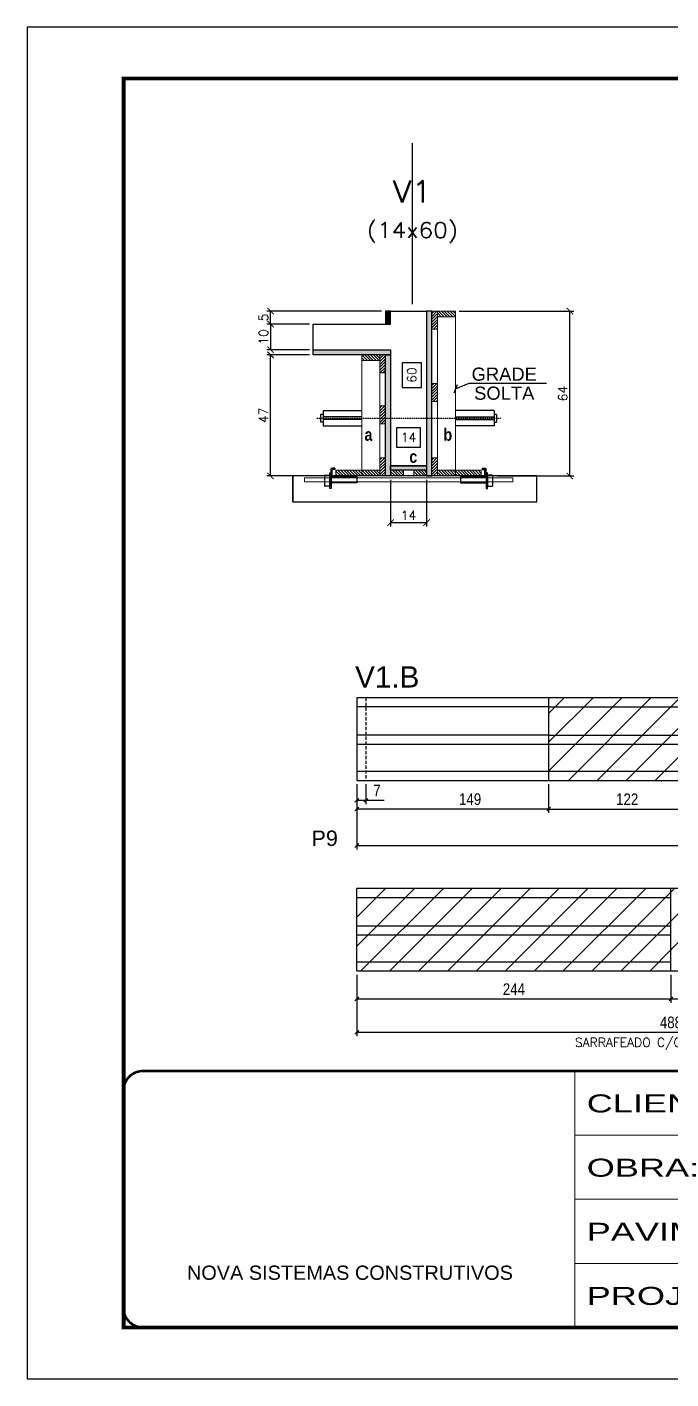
# Model space of a CAD drawing. Extents: x -10448 to -1189, y -11772 to 17235.
# Drawn here: x -10448 to -9948, y 863 to 1913 of the extents above; entities that cross this region are included whole.
import ezdxf
from ezdxf.enums import TextEntityAlignment as Align

# ---------------------------------------------------------------- set-up
doc = ezdxf.new("R2010")
doc.units = 0
for name, pattern in [('CONTINUO', [0]), ('DASHED', [0.75, 0.5, -0.25]), ('HIDDEN', [0.375, 0.25, -0.125])]:
    doc.linetypes.add(name, pattern=pattern)
for name, color, linetype in [('5', 5, 'Continuous'), ('barrote', 251, 'Continuous'), ('COTA', 241, 'Continuous'), ('Cota Seção (2x)', 4, 'Continuous'), ('detalhes', 4, 'Continuous'), ('NOMENCLATURA', 7, 'Continuous'), ('Painéis', 200, 'Continuous'), ('presilha', 1, 'Continuous'), ('Reaproveitamento', 251, 'Continuous'), ('SARR_2.2x7', 40, 'Continuous'), ('TENSOR', 3, 'Continuous'), ('Texto de Titulo', 7, 'Continuous'), ('Texto Qtd Sarr', 242, 'Continuous')]:
    doc.layers.add(name, color=color, linetype=linetype)
for name, color, linetype, lineweight in [('CONCRETO', 251, 'Continuous', 25), ('Folhas', 255, 'Continuous', 9), ('Hachura', 251, 'Continuous', 9), ('Madeira', 126, 'Continuous', 18), ('SARRAFO DE PRESSAO', 251, 'DASHED', 9), ('SCO-___-LAJ', 2, 'Continuous', 0), ('Texto Seção', 7, 'Continuous', 15)]:
    doc.layers.add(name, color=color, linetype=linetype, lineweight=lineweight)
doc.layers.add('Laje_Perimetro', color=7, linetype='Continuous', plot=False)
doc.styles.add('ARIAL', font='arial.ttf')
doc.styles.add('COTA TECNICA-50', font='techl___.ttf', dxfattribs={"height": 9})
doc.styles.add('Romans', font='romans.shx')
doc.styles.get("Standard").update_dxf_attribs({"font": 'arial.ttf'})
doc.styles.add('TECNICA', font='techb___.ttf', dxfattribs={"height": 10})
doc.styles.add('Tecnologia', font='')
doc.styles.get('Tecnologia').set_extended_font_data('Forgotten Futurist')
doc.dimstyles.new('COTA PAINEL-50', dxfattribs={"dimtxt": 9, "dimasz": 3, "dimexe": 3, "dimexo": 3, "dimgap": 3, "dimtad": 1, "dimdec": 1, "dimzin": 12, "dimdsep": 46, "dimtxsty": 'COTA TECNICA-50', "dimblk1": 'OBLIQUE', "dimblk2": 'OBLIQUE', "dimsah": 1, "dimcen": 0.9, "dimclrd": 4, "dimclre": 4, "dimclrt": 240, "dimadec": 1, "dimazin": 3, "dimtfac": 1, "dimtdec": 1, "dimtmove": 0, "dimatfit": 3, "dimfxl": 1, "dimtolj": 1, "dimtzin": 12, "dimarcsym": 0})
doc.dimstyles.new('Cota Paínel', dxfattribs={"dimtxt": 7, "dimasz": 5, "dimexe": 3, "dimexo": 3, "dimgap": 3, "dimtad": 1, "dimdec": 1, "dimzin": 12, "dimdsep": 46, "dimtxsty": 'Romans', "dimblk": 'ARCHTICK', "dimcen": 0, "dimclrd": 4, "dimclre": 4, "dimclrt": 1, "dimadec": 1, "dimazin": 3, "dimtfac": 1, "dimtdec": 1, "dimtmove": 0, "dimatfit": 3, "dimldrblk": 'OBLIQUE', "dimfxl": 1, "dimtolj": 1, "dimtzin": 12, "dimarcsym": 0})
doc.dimstyles.new('Cota Seção (2x)', dxfattribs={"dimtxt": 7, "dimasz": 5, "dimexe": 3, "dimexo": 3, "dimgap": 2, "dimtad": 3, "dimdec": 1, "dimlfac": 0.5, "dimzin": 12, "dimdsep": 46, "dimtxsty": 'Romans', "dimblk": 'ARCHTICK', "dimcen": 0, "dimclrd": 4, "dimclre": 4, "dimclrt": 1, "dimadec": 1, "dimazin": 3, "dimtfac": 1, "dimtdec": 1, "dimtmove": 0, "dimatfit": 3, "dimldrblk": 'OBLIQUE', "dimfxl": 1, "dimtolj": 1, "dimtzin": 12, "dimarcsym": 0})
doc.dimstyles.new('Cota Seção interna', dxfattribs={"dimtxt": 7, "dimasz": 6, "dimexe": 0.18, "dimexo": 2, "dimgap": -4, "dimtad": 3, "dimdec": 1, "dimlfac": 0.5, "dimzin": 12, "dimdsep": 46, "dimtxsty": 'Romans', "dimblk": 'ARCHTICK', "dimcen": 0.09, "dimse1": 1, "dimse2": 1, "dimsd1": 1, "dimsd2": 1, "dimclrd": 180, "dimclre": 5, "dimclrt": 1, "dimadec": 0, "dimazin": 3, "dimtfac": 1, "dimtdec": 1, "dimtofl": 0, "dimtmove": 0, "dimatfit": 3, "dimldrblk": 'ARCHTICK', "dimfxl": 1, "dimtolj": 1, "dimtzin": 0, "dimarcsym": 0})
pattern_1 = [(315, (12756.7247, -6665.5695), (1.12253202, 1.12253202), [])]
pattern_2 = [(45, (-141054.283, -23022.778), (-11.2253202, 11.2253202), [])]

# ---------------------------------------------------------------- blocks, each defined once
blk = doc.blocks.new('9999999999')
at = {"color": 30, "linetype": 'CONTINUO'}
for p, q in [((98564.6, 34230.2), (98564.6, 34429.4)), ((98564.6, 34379.6), (99584, 34379.6)), ((98564.6, 34329.8), (99488, 34329.8)), ((99584, 34329.8), (99488, 34329.8)), ((99488, 34329.8), (99488, 34230.2)), ((98564.6, 34280), (99488, 34280))]:
    blk.add_line(p, q, dxfattribs=at)
at = {"color": 30, "linetype": 'CONTINUO', "const_width": 2}
blk.add_lwpolyline([(99584, 34230.2), (99584, 34414.4, 0.414214), (99569, 34429.4), (98229, 34429.4, 0.414214), (98214, 34414.4), (98214, 34245.2, 0.414214), (98229, 34230.2), (99584, 34230.2)], format="xyb", dxfattribs=at)
at = {"layer": 'Folhas'}
blk.add_lwpolyline([(98139, 34190.2), (99624, 34190.2), (99624, 35240.2), (98139, 35240.2)], close=True, dxfattribs=at)
at = {"layer": 'Folhas', "color": 30, "const_width": 3}
blk.add_lwpolyline([(98214, 34230.2), (99584, 34230.2), (99584, 35200.2), (98214, 35200.2)], close=True, dxfattribs=at)
at = {"color": 7, "linetype": 'Continuous', "ltscale": 5, "style": 'ARIAL'}
for s, height, p in [('STOG', 15.48, (98837.7, 34393.1)), ('NIK SUNSET', 15.48, (98837.7, 34343.3)), ('2°, 3° E PAVIMENTO TIPO', 15.483, (98837.7, 34293.5)), ('NOVA SISTEMAS CONSTRUTIVOS', 11.059, (98263.2, 34267.2)), ('LATERAL DE VIGA', 15.483, (98837.7, 34243.7))]:
    blk.add_text(s, height=height, dxfattribs=at).set_placement(p)
at = {"layer": 'Folhas', "color": 7, "style": 'Tecnologia', "width": 1.5}
for s, p in [('CLIENTE:', (98573.7, 34397.2)), ('OBRA:', (98573.7, 34347.3)), ('PAVIMENTO:', (98573.7, 34297.5)), ('PROJETO:', (98573.7, 34247.7))]:
    blk.add_text(s, height=14, dxfattribs=at).set_placement(p)
blk = doc.blocks.new('_ArchTick')
at = {"color": 0, "linetype": 'ByBlock', "const_width": 0.15}
blk.add_lwpolyline([(-0.5, -0.5), (0.5, 0.5)], dxfattribs=at)
blk = doc.blocks.new('*D874')
at = {"layer": 'COTA', "color": 4, "lineweight": -2, "transparency": 16777216}
for p, q in [((-10228.9, 1658.1), (-10262.1, 1658.1)), ((-10259.1, 1564.1), (-10259.1, 1658.1)), ((-10211.3, 1564.1), (-10262.1, 1564.1))]:
    blk.add_line(p, q, dxfattribs=at)
at = {"layer": 'Defpoints', "color": 0, "transparency": 16777216}
for p in [(-10259.1, 1658.1), (-10225.9, 1658.1), (-10208.3, 1564.1)]:
    blk.add_point(p, dxfattribs=at)
at = {"layer": 'COTA', "color": 4, "lineweight": -2, "transparency": 16777216, "xscale": 5, "yscale": 5, "zscale": 5}
for p, rotation in [((-10259.1, 1658.1), 90), ((-10259.1, 1564.1), 270)]:
    blk.add_blockref('_ArchTick', p, dxfattribs=dict(at, rotation=rotation))
at = {"layer": 'COTA', "color": 1, "transparency": 16777216, "insert": (-10264.6, 1611.1), "char_height": 7, "attachment_point": 5, "rotation": 90, "style": 'Romans'}
blk.add_mtext('\\A1;47', dxfattribs=at)
blk = doc.blocks.new('_Oblique')
at = {"color": 0, "linetype": 'ByBlock', "lineweight": -2}
blk.add_line((-0.5, -0.5), (0.5, 0.5), dxfattribs=at)
blk = doc.blocks.new('*D875')
at = {"layer": 'COTA', "color": 4, "lineweight": -2, "transparency": 16777216}
for p, q in [((-10228.9, 1682.1), (-10262.1, 1682.1)), ((-10259.1, 1682.1), (-10259.1, 1662.1)), ((-10228.9, 1662.1), (-10262.1, 1662.1))]:
    blk.add_line(p, q, dxfattribs=at)
at = {"layer": 'Defpoints', "color": 0, "transparency": 16777216}
for p in [(-10225.9, 1682.1), (-10259.1, 1662.1), (-10225.9, 1662.1)]:
    blk.add_point(p, dxfattribs=at)
at = {"layer": 'COTA', "color": 4, "lineweight": -2, "transparency": 16777216, "xscale": 5, "yscale": 5, "zscale": 5}
for p, rotation in [((-10259.1, 1682.1), 90), ((-10259.1, 1662.1), 270)]:
    blk.add_blockref('_ArchTick', p, dxfattribs=dict(at, rotation=rotation))
at = {"layer": 'COTA', "color": 1, "transparency": 16777216, "insert": (-10264.6, 1672.1), "char_height": 7, "attachment_point": 5, "rotation": 90, "style": 'Romans'}
blk.add_mtext('\\A1;10', dxfattribs=at)
blk = doc.blocks.new('*D876')
at = {"layer": 'COTA', "color": 4, "lineweight": -2, "transparency": 16777216}
for p, q in [((-10112.5, 1692.1), (-10023.6, 1692.1)), ((-10026.6, 1564.1), (-10026.6, 1692.1)), ((-10082.9, 1564.1), (-10023.6, 1564.1))]:
    blk.add_line(p, q, dxfattribs=at)
at = {"layer": 'Defpoints', "color": 0, "transparency": 16777216}
for p in [(-10115.5, 1692.1), (-10026.6, 1692.1), (-10085.9, 1564.1)]:
    blk.add_point(p, dxfattribs=at)
at = {"layer": 'COTA', "color": 4, "lineweight": -2, "transparency": 16777216, "xscale": 5, "yscale": 5, "zscale": 5}
for p, rotation in [((-10026.6, 1692.1), 90), ((-10026.6, 1564.1), 270)]:
    blk.add_blockref('_ArchTick', p, dxfattribs=dict(at, rotation=rotation))
at = {"layer": 'COTA', "color": 1, "transparency": 16777216, "insert": (-10032.1, 1628.1), "char_height": 7, "attachment_point": 5, "rotation": 90, "style": 'Romans'}
blk.add_mtext('\\A1;64', dxfattribs=at)
blk = doc.blocks.new('*D877')
at = {"layer": 'Cota Seção (2x)', "color": 180, "lineweight": -2, "transparency": 16777216}
for p, q in [((-10141.9, 1651.9), (-10156.9, 1651.9)), ((-10156.9, 1651.9), (-10156.9, 1632.9)), ((-10141.9, 1632.9), (-10141.9, 1651.9)), ((-10156.9, 1632.9), (-10141.9, 1632.9))]:
    blk.add_line(p, q, dxfattribs=at)
at = {"layer": 'Defpoints', "color": 0, "transparency": 16777216}
for p in [(-10137.9, 1692.1), (-10137.9, 1692.1), (-10137.9, 1572.1)]:
    blk.add_point(p, dxfattribs=at)
at = {"layer": 'Cota Seção (2x)', "color": 1, "transparency": 16777216, "insert": (-10149.4, 1642.4), "char_height": 7, "attachment_point": 5, "rotation": 90, "style": 'Romans'}
blk.add_mtext('\\A1;60', dxfattribs=at)
blk = doc.blocks.new('PRESILHA METÁLICA 1')
at = {"layer": 'presilha'}
for p, q in [((7.5, 10.6), (7.5, 19.9)), ((12, 21), (8.6, 21)), ((9, 11.6), (9, 18.9)), ((12, 19.5), (9.6, 19.5)), ((12, 21), (12, 19.5)), ((0, 13), (6, 13)), ((0, 13), (0, 0)), ((6, 0), (0, 0)), ((6, 15.5), (7.5, 15.5)), ((6, -2.5), (6, 15.5)), ((6, 13), (6, 0)), ((7.5, 15.5), (7.5, -2.5)), ((37.5, 4.1), (7.5, 4.1)), ((37.5, 11), (9.6, 11)), ((37.5, 11), (37.5, 4.1)), ((7.5, -2.5), (6, -2.5))]:
    blk.add_line(p, q, dxfattribs=at)
for centre, radius, start, end in [((8.6, 19.9), 1.14, 90, 180), ((9.6, 18.9), 0.57, 90, 180), ((9.6, 11.6), 0.57, 180, 270)]:
    blk.add_arc(centre, radius, start, end, dxfattribs=at)
blk = doc.blocks.new('*D878')
at = {"layer": 'COTA', "color": 4, "lineweight": -2, "transparency": 16777216}
for p, q in [((-10165.9, 1561.1), (-10165.9, 1524.9)), ((-10137.9, 1561.1), (-10137.9, 1524.9)), ((-10165.9, 1527.9), (-10137.9, 1527.9))]:
    blk.add_line(p, q, dxfattribs=at)
at = {"layer": 'Defpoints', "color": 0, "transparency": 16777216}
for p in [(-10165.9, 1564.1), (-10137.9, 1564.1), (-10137.9, 1527.9)]:
    blk.add_point(p, dxfattribs=at)
at = {"layer": 'COTA', "color": 4, "lineweight": -2, "transparency": 16777216, "xscale": 5, "yscale": 5, "zscale": 5, "rotation": 180}
blk.add_blockref('_ArchTick', (-10165.9, 1527.9), dxfattribs=at)
at = {"layer": 'COTA', "color": 4, "lineweight": -2, "transparency": 16777216, "xscale": 5, "yscale": 5, "zscale": 5}
blk.add_blockref('_ArchTick', (-10137.9, 1527.9), dxfattribs=at)
at = {"layer": 'COTA', "color": 1, "transparency": 16777216, "insert": (-10151.9, 1533.4), "char_height": 7, "attachment_point": 5, "style": 'Romans'}
blk.add_mtext('\\A1;14', dxfattribs=at)
blk = doc.blocks.new('*D1947')
at = {"layer": 'COTA', "color": 4, "lineweight": -2, "transparency": 16777216}
for p, q in [((-10172.9, 1692.1), (-10262.1, 1692.1)), ((-10259.1, 1682.1), (-10259.1, 1692.1)), ((-10228.9, 1682.1), (-10262.1, 1682.1))]:
    blk.add_line(p, q, dxfattribs=at)
at = {"layer": 'Defpoints', "color": 0, "transparency": 16777216}
for p in [(-10259.1, 1692.1), (-10169.9, 1692.1), (-10225.9, 1682.1)]:
    blk.add_point(p, dxfattribs=at)
at = {"layer": 'COTA', "color": 4, "lineweight": -2, "transparency": 16777216, "xscale": 5, "yscale": 5, "zscale": 5}
for p, rotation in [((-10259.1, 1692.1), 90), ((-10259.1, 1682.1), 270)]:
    blk.add_blockref('_ArchTick', p, dxfattribs=dict(at, rotation=rotation))
at = {"layer": 'COTA', "color": 1, "transparency": 16777216, "insert": (-10264.6, 1687.1), "char_height": 7, "attachment_point": 5, "rotation": 90, "style": 'Romans'}
blk.add_mtext('\\A1;5', dxfattribs=at)
blk = doc.blocks.new('titulo1')
at = {"layer": 'Defpoints', "color": 252, "linetype": 'HIDDEN', "ltscale": 2}
blk.add_line((0, 0), (0, 125), dxfattribs=at)
at = {"layer": 'Defpoints', "style": 'Romans', "oblique": 15}
blk.add_attdef('FOLHA', text='', height=10, dxfattribs=at).set_placement((0, 15.6), align=Align.MIDDLE_CENTER)
at = {"layer": 'Texto Qtd Sarr', "color": 3, "style": 'Romans', "oblique": 15}
for tag, height, p in [('TITULO', 17, (0, 71.4)), ('SEÇÃO', 12, (0, 41.5))]:
    blk.add_attdef(tag, text='', height=height, dxfattribs=at).set_placement(p, align=Align.MIDDLE_CENTER)
blk = doc.blocks.new('*D1948')
at = {"layer": 'Cota Seção (2x)', "color": 180, "lineweight": -2, "transparency": 16777216}
for p, q in [((-10142.6, 1601.5), (-10161.2, 1601.5)), ((-10161.2, 1601.5), (-10161.2, 1586.5)), ((-10142.6, 1586.5), (-10142.6, 1601.5)), ((-10161.2, 1586.5), (-10142.6, 1586.5))]:
    blk.add_line(p, q, dxfattribs=at)
at = {"layer": 'Defpoints', "color": 0, "transparency": 16777216}
for p in [(-10137.9, 1582.5), (-10165.9, 1572.1), (-10137.9, 1572.1)]:
    blk.add_point(p, dxfattribs=at)
at = {"layer": 'Cota Seção (2x)', "color": 1, "transparency": 16777216, "insert": (-10151.9, 1594), "char_height": 7, "attachment_point": 5, "style": 'Romans'}
blk.add_mtext('\\A1;14', dxfattribs=at)
blk = doc.blocks.new('*D913')
at = {"layer": 'COTA', "color": 4, "linetype": 'ByBlock', "lineweight": -2, "transparency": 16777216}
for p, q in [((-10043.1, 1324.7), (-10043.1, 1302.4)), ((-9921.1, 1324.7), (-9921.1, 1302.4)), ((-10043.1, 1305.4), (-9921.1, 1305.4))]:
    blk.add_line(p, q, dxfattribs=at)
at = {"layer": 'Defpoints', "color": 0, "linetype": 'ByBlock', "transparency": 16777216}
for p in [(-10043.1, 1327.7), (-9921.1, 1327.7), (-9921.1, 1305.4)]:
    blk.add_point(p, dxfattribs=at)
at = {"layer": 'COTA', "color": 4, "linetype": 'ByBlock', "lineweight": -2, "transparency": 16777216, "xscale": 3, "yscale": 3, "zscale": 3, "rotation": 180}
blk.add_blockref('_Oblique', (-10043.1, 1305.4), dxfattribs=at)
at = {"layer": 'COTA', "color": 4, "linetype": 'ByBlock', "lineweight": -2, "transparency": 16777216, "xscale": 3, "yscale": 3, "zscale": 3}
blk.add_blockref('_Oblique', (-9921.1, 1305.4), dxfattribs=at)
at = {"layer": 'COTA', "color": 240, "linetype": 'ByBlock', "transparency": 16777216, "insert": (-9982.1, 1313), "char_height": 9, "attachment_point": 5, "style": 'COTA TECNICA-50'}
blk.add_mtext('\\A1;122', dxfattribs=at)
blk = doc.blocks.new('*D914')
at = {"layer": 'COTA', "color": 4, "linetype": 'ByBlock', "lineweight": -2, "transparency": 16777216}
for p, q in [((-10192.1, 1324.7), (-10192.1, 1302.4)), ((-10043.1, 1324.7), (-10043.1, 1302.4)), ((-10043.1, 1305.4), (-10192.1, 1305.4))]:
    blk.add_line(p, q, dxfattribs=at)
at = {"layer": 'Defpoints', "color": 0, "linetype": 'ByBlock', "transparency": 16777216}
for p in [(-10192.1, 1327.7), (-10043.1, 1327.7), (-10192.1, 1305.4)]:
    blk.add_point(p, dxfattribs=at)
at = {"layer": 'COTA', "color": 4, "linetype": 'ByBlock', "lineweight": -2, "transparency": 16777216, "xscale": 3, "yscale": 3, "zscale": 3, "rotation": 180}
blk.add_blockref('_Oblique', (-10192.1, 1305.4), dxfattribs=at)
at = {"layer": 'COTA', "color": 4, "linetype": 'ByBlock', "lineweight": -2, "transparency": 16777216, "xscale": 3, "yscale": 3, "zscale": 3}
blk.add_blockref('_Oblique', (-10043.1, 1305.4), dxfattribs=at)
at = {"layer": 'COTA', "color": 240, "linetype": 'ByBlock', "transparency": 16777216, "insert": (-10104.1, 1313), "char_height": 9, "attachment_point": 5, "style": 'COTA TECNICA-50'}
blk.add_mtext('\\A1;149', dxfattribs=at)
blk = doc.blocks.new('*D933')
at = {"layer": 'COTA', "color": 4, "linetype": 'ByBlock', "lineweight": -2, "transparency": 16777216}
for p, q in [((-9948.1, 1176.6), (-9948.1, 1154.9)), ((-9704.1, 1176.6), (-9704.1, 1154.9)), ((-9948.1, 1157.9), (-9704.1, 1157.9))]:
    blk.add_line(p, q, dxfattribs=at)
at = {"layer": 'Defpoints', "color": 0, "linetype": 'ByBlock', "transparency": 16777216}
for p in [(-9948.1, 1179.6), (-9704.1, 1179.6), (-9704.1, 1157.9)]:
    blk.add_point(p, dxfattribs=at)
at = {"layer": 'COTA', "color": 4, "linetype": 'ByBlock', "lineweight": -2, "transparency": 16777216, "xscale": 3, "yscale": 3, "zscale": 3, "rotation": 180}
blk.add_blockref('_Oblique', (-9948.1, 1157.9), dxfattribs=at)
at = {"layer": 'COTA', "color": 4, "linetype": 'ByBlock', "lineweight": -2, "transparency": 16777216, "xscale": 3, "yscale": 3, "zscale": 3}
blk.add_blockref('_Oblique', (-9704.1, 1157.9), dxfattribs=at)
at = {"layer": 'COTA', "color": 240, "linetype": 'ByBlock', "transparency": 16777216, "insert": (-9826.1, 1165.5), "char_height": 9, "attachment_point": 5, "style": 'COTA TECNICA-50'}
blk.add_mtext('\\A1;244', dxfattribs=at)
blk = doc.blocks.new('*D1999')
at = {"layer": 'COTA', "color": 4, "linetype": 'ByBlock', "lineweight": -2, "transparency": 16777216}
for p, q in [((-10192.1, 1176.6), (-10192.1, 1154.9)), ((-9948.1, 1176.6), (-9948.1, 1154.9)), ((-10192.1, 1157.9), (-9948.1, 1157.9))]:
    blk.add_line(p, q, dxfattribs=at)
at = {"layer": 'Defpoints', "color": 0, "linetype": 'ByBlock', "transparency": 16777216}
for p in [(-10192.1, 1179.6), (-9948.1, 1179.6), (-9948.1, 1157.9)]:
    blk.add_point(p, dxfattribs=at)
at = {"layer": 'COTA', "color": 4, "linetype": 'ByBlock', "lineweight": -2, "transparency": 16777216, "xscale": 3, "yscale": 3, "zscale": 3, "rotation": 180}
blk.add_blockref('_Oblique', (-10192.1, 1157.9), dxfattribs=at)
at = {"layer": 'COTA', "color": 4, "linetype": 'ByBlock', "lineweight": -2, "transparency": 16777216, "xscale": 3, "yscale": 3, "zscale": 3}
blk.add_blockref('_Oblique', (-9948.1, 1157.9), dxfattribs=at)
at = {"layer": 'COTA', "color": 240, "linetype": 'ByBlock', "transparency": 16777216, "insert": (-10070.1, 1165.5), "char_height": 9, "attachment_point": 5, "style": 'COTA TECNICA-50'}
blk.add_mtext('\\A1;244', dxfattribs=at)
blk = doc.blocks.new('*D2002')
at = {"layer": 'COTA', "color": 4, "linetype": 'ByBlock', "lineweight": -2, "transparency": 16777216}
for p, q in [((-10192.1, 1324.7), (-10192.1, 1274)), ((-9189.1, 1324.7), (-9189.1, 1274)), ((-10192.1, 1277), (-9189.1, 1277))]:
    blk.add_line(p, q, dxfattribs=at)
at = {"layer": 'Defpoints', "color": 0, "linetype": 'ByBlock', "transparency": 16777216}
for p in [(-10192.1, 1327.7), (-9189.1, 1327.7), (-9189.1, 1277)]:
    blk.add_point(p, dxfattribs=at)
at = {"layer": 'COTA', "color": 4, "linetype": 'ByBlock', "lineweight": -2, "transparency": 16777216, "xscale": 3, "yscale": 3, "zscale": 3, "rotation": 180}
blk.add_blockref('_Oblique', (-10192.1, 1277), dxfattribs=at)
at = {"layer": 'COTA', "color": 4, "linetype": 'ByBlock', "lineweight": -2, "transparency": 16777216, "xscale": 3, "yscale": 3, "zscale": 3}
blk.add_blockref('_Oblique', (-9189.1, 1277), dxfattribs=at)
at = {"layer": 'COTA', "color": 240, "linetype": 'ByBlock', "transparency": 16777216, "insert": (-9690.6, 1284.7), "char_height": 9, "attachment_point": 5, "style": 'COTA TECNICA-50'}
blk.add_mtext('\\A1;1003', dxfattribs=at)
blk = doc.blocks.new('*D2003')
at = {"layer": 'COTA', "color": 4, "linetype": 'ByBlock', "lineweight": -2, "transparency": 16777216}
for p, q in [((-10192.1, 1176.6), (-10192.1, 1129)), ((-9704.1, 1176.6), (-9704.1, 1129)), ((-10192.1, 1132), (-9704.1, 1132))]:
    blk.add_line(p, q, dxfattribs=at)
at = {"layer": 'Defpoints', "color": 0, "linetype": 'ByBlock', "transparency": 16777216}
for p in [(-10192.1, 1179.6), (-9704.1, 1179.6), (-9704.1, 1132)]:
    blk.add_point(p, dxfattribs=at)
at = {"layer": 'COTA', "color": 4, "linetype": 'ByBlock', "lineweight": -2, "transparency": 16777216, "xscale": 3, "yscale": 3, "zscale": 3, "rotation": 180}
blk.add_blockref('_Oblique', (-10192.1, 1132), dxfattribs=at)
at = {"layer": 'COTA', "color": 4, "linetype": 'ByBlock', "lineweight": -2, "transparency": 16777216, "xscale": 3, "yscale": 3, "zscale": 3}
blk.add_blockref('_Oblique', (-9704.1, 1132), dxfattribs=at)
at = {"layer": 'COTA', "color": 240, "linetype": 'ByBlock', "transparency": 16777216, "insert": (-9948.1, 1139.6), "char_height": 9, "attachment_point": 5, "style": 'COTA TECNICA-50'}
blk.add_mtext('\\A1;488', dxfattribs=at)
blk = doc.blocks.new('*D2008')
at = {"layer": 'COTA', "color": 4, "linetype": 'ByBlock', "lineweight": -2, "transparency": 16777216}
for p, q in [((-10192.1, 1324.7), (-10192.1, 1309.2)), ((-10185.1, 1324.7), (-10185.1, 1309.2)), ((-10192.1, 1312.2), (-10185.1, 1312.2)), ((-10185.1, 1312.2), (-10170.9, 1312.2))]:
    blk.add_line(p, q, dxfattribs=at)
at = {"layer": 'Defpoints', "color": 0, "linetype": 'ByBlock', "transparency": 16777216}
for p in [(-10192.1, 1327.7), (-10185.1, 1327.7), (-10185.1, 1312.2)]:
    blk.add_point(p, dxfattribs=at)
at = {"layer": 'COTA', "color": 4, "linetype": 'ByBlock', "lineweight": -2, "transparency": 16777216, "xscale": 3, "yscale": 3, "zscale": 3, "rotation": 180}
blk.add_blockref('_Oblique', (-10192.1, 1312.2), dxfattribs=at)
at = {"layer": 'COTA', "color": 4, "linetype": 'ByBlock', "lineweight": -2, "transparency": 16777216, "xscale": 3, "yscale": 3, "zscale": 3}
blk.add_blockref('_Oblique', (-10185.1, 1312.2), dxfattribs=at)
at = {"layer": 'COTA', "color": 240, "linetype": 'ByBlock', "transparency": 16777216, "insert": (-10176.5, 1319.8), "char_height": 9, "attachment_point": 5, "style": 'COTA TECNICA-50'}
blk.add_mtext('\\A1;7', dxfattribs=at)

msp = doc.modelspace()

# ---------------------------------------------------------------- hatches: boundary and pattern name
at = {"layer": 'Hachura'}
h = msp.add_hatch(color=256, dxfattribs=at)
h.dxf.hatch_style = 1
h.paths.add_polyline_path([(-10165.9, 1692.07), (-10169.9, 1692.07), (-10169.9, 1682.07), (-10165.9, 1682.07)])
h = msp.add_hatch(color=256, dxfattribs=at)
h.dxf.hatch_style = 1
h.paths.add_polyline_path([(-10133.9, 1692.07), (-10137.9, 1692.07), (-10137.9, 1564.07), (-10133.9, 1564.07)])
h = msp.add_hatch(dxfattribs=at)
h.set_pattern_fill('ANSI31', color=256, scale=0.5, angle=360, style=0)
h.set_pattern_definition([(45, (-1876.6517, 24652.6944), (-1.12253202, 1.12253202), [])])
h.paths.add_polyline_path([(-10133.9, 1692.07), (-10129.5, 1692.07), (-10129.5, 1678.07), (-10133.9, 1678.07)])
h = msp.add_hatch(dxfattribs=at)
h.set_pattern_fill('ANSI31', color=256, scale=0.5, angle=270, style=0)
h.set_pattern_definition([(315, (12779.1247, -6541.9695), (1.12253202, 1.12253202), [])])
h.paths.add_polyline_path([(-10129.5, 1687.67), (-10129.5, 1692.07), (-10115.5, 1692.07), (-10115.5, 1687.67)])
h = msp.add_hatch(color=256, dxfattribs=at)
h.dxf.hatch_style = 1
h.paths.add_polyline_path([(-10225.9, 1658.07), (-10225.9, 1662.07), (-10165.9, 1662.07), (-10165.9, 1658.07)])
h = msp.add_hatch(dxfattribs=at)
h.set_pattern_fill('ANSI31', color=256, scale=0.5, angle=270, style=0)
h.set_pattern_definition([(315, (12789.1247, -6575.9695), (1.12253202, 1.12253202), [])])
h.paths.add_polyline_path([(-10174.3, 1653.67), (-10174.3, 1658.07), (-10188.3, 1658.07), (-10188.3, 1653.67)])
h = msp.add_hatch(dxfattribs=at)
h.set_pattern_fill('ANSI31', color=256, scale=0.5, angle=360, style=0)
h.set_pattern_definition([(45, (-1866.6517, 24618.6944), (-1.12253202, 1.12253202), [])])
h.paths.add_polyline_path([(-10169.9, 1658.07), (-10174.3, 1658.07), (-10174.3, 1644.07), (-10169.9, 1644.07)])
h = msp.add_hatch(color=256, dxfattribs=at)
h.dxf.hatch_style = 1
h.paths.add_polyline_path([(-10169.9, 1658.07), (-10165.9, 1658.07), (-10165.9, 1564.07), (-10169.9, 1564.07)])
h = msp.add_hatch(dxfattribs=at)
h.set_pattern_fill('ANSI31', color=256, scale=0.5, angle=360, style=0)
h.set_pattern_definition([(45, (-1826.2517, 24674.0076), (-1.12253202, 1.12253202), [])])
h.paths.add_polyline_path([(-10129.5, 1621.84), (-10133.9, 1621.84), (-10133.9, 1635.84), (-10129.5, 1635.84)])
h = msp.add_hatch(dxfattribs=at)
h.set_pattern_fill('ANSI31', color=256, scale=0.5, angle=360, style=0)
h.set_pattern_definition([(45, (-1866.6517, 24656.7177), (-1.12253202, 1.12253202), [])])
h.paths.add_polyline_path([(-10169.9, 1604.55), (-10174.3, 1604.55), (-10174.3, 1618.55), (-10169.9, 1618.55)])
h = msp.add_hatch(dxfattribs=at)
h.set_pattern_fill('ANSI31', color=256, scale=0.5, angle=360, style=0)
h.set_pattern_definition([(45, (-1866.6517, 24616.2458), (-1.12253202, 1.12253202), [])])
h.paths.add_polyline_path([(-10169.9, 1564.07), (-10174.3, 1564.07), (-10174.3, 1578.07), (-10169.9, 1578.07)])
h = msp.add_hatch(dxfattribs=at)
h.set_pattern_fill('ANSI31', color=256, scale=0.5, angle=180, style=0)
h.set_pattern_definition([(225, (-18437.1392, -21216.5459), (1.12253202, -1.12253202), [])])
h.paths.add_polyline_path([(-10133.9, 1564.07), (-10129.5, 1564.07), (-10129.5, 1578.07), (-10133.9, 1578.07)])
h = msp.add_hatch(dxfattribs=at)
h.set_pattern_fill('ANSI31', color=256, scale=0.5, angle=270, style=0)
h.set_pattern_definition([(315, (12786.3247, -6665.5695), (1.12253202, 1.12253202), [])])
h.paths.add_polyline_path([(-10208.3, 1564.07), (-10208.3, 1568.47), (-10188.3, 1568.47), (-10188.3, 1564.07)])
h = msp.add_hatch(dxfattribs=at)
h.set_pattern_fill('ANSI31', color=256, scale=0.5, angle=270, style=0)
h.set_pattern_definition([(315, (12789.1247, -6665.5695), (1.12253202, 1.12253202), [])])
h.paths.add_polyline_path([(-10174.3, 1564.07), (-10174.3, 1568.47), (-10188.3, 1568.47), (-10188.3, 1564.07)])
h = msp.add_hatch(color=256, dxfattribs=at)
h.dxf.hatch_style = 1
h.paths.add_polyline_path([(-10165.9, 1568.47), (-10165.9, 1572.07), (-10137.9, 1572.07), (-10137.9, 1568.47)])
h = msp.add_hatch(dxfattribs=at)
h.set_pattern_fill('ANSI31', color=256, scale=0.5, angle=270, style=0)
h.set_pattern_definition(pattern_1)
h.paths.add_polyline_path([(-10155.9, 1564.07), (-10155.9, 1568.47), (-10165.9, 1568.47), (-10165.9, 1564.07)])
h = msp.add_hatch(dxfattribs=at)
h.set_pattern_fill('ANSI31', color=256, scale=0.5, angle=270, style=0)
h.set_pattern_definition(pattern_1)
h.paths.add_polyline_path([(-10147.9, 1564.07), (-10147.9, 1568.47), (-10137.9, 1568.47), (-10137.9, 1564.07)])
h = msp.add_hatch(dxfattribs=at)
h.set_pattern_fill('ANSI31', color=256, scale=0.5, angle=270, style=0)
h.set_pattern_definition([(315, (12779.1247, -6665.5695), (1.12253202, 1.12253202), [])])
h.paths.add_polyline_path([(-10129.5, 1564.07), (-10129.5, 1568.47), (-10115.5, 1568.47), (-10115.5, 1564.07)])
h = msp.add_hatch(dxfattribs=at)
h.set_pattern_fill('ANSI31', color=256, scale=0.5, angle=270, style=0)
h.set_pattern_definition([(315, (12785.1247, -6665.5695), (1.12253202, 1.12253202), [])])
h.paths.add_polyline_path([(-10095.5, 1564.07), (-10095.5, 1568.47), (-10115.5, 1568.47), (-10115.5, 1564.07)])
at = {"layer": 'Reaproveitamento', "linetype": 'ByBlock'}
h = msp.add_hatch(dxfattribs=at)
h.set_pattern_fill('ANSI31', color=256, scale=5)
h.set_pattern_definition([(45, (-141024.283, -23050.778), (-11.2253202, 11.2253202), [])])
h.paths.add_polyline_path([(-10043.09, 1391.68), (-10043.09, 1327.68), (-9921.09, 1327.68), (-9921.09, 1391.68)])
h = msp.add_hatch(dxfattribs=at)
h.set_pattern_fill('ANSI31', color=256, scale=5)
h.set_pattern_definition(pattern_2)
h.paths.add_polyline_path([(-9948.09, 1179.64), (-9948.09, 1243.64), (-10192.09, 1243.64), (-10192.09, 1179.64)])
h = msp.add_hatch(dxfattribs=at)
h.set_pattern_fill('ANSI31', color=256, scale=5)
h.set_pattern_definition(pattern_2)
h.paths.add_polyline_path([(-9704.09, 1179.64), (-9704.09, 1243.64), (-9948.09, 1243.64), (-9948.09, 1179.64)])

# ---------------------------------------------------------------- linework, layer by layer
at = {"ltscale": 3}
for p, q in [((-10220.3, 1611.93), (-10220.3, 1605.93)), ((-10218.3, 1611.93), (-10220.3, 1611.93)), ((-10218.3, 1614.93), (-10218.3, 1602.93)), ((-10218.3, 1614.93), (-10188.3, 1614.93)), ((-10188.3, 1609.93), (-10218.3, 1609.93)), ((-10188.3, 1607.93), (-10218.3, 1607.93)), ((-10085.5, 1614.93), (-10115.5, 1614.93)), ((-10115.5, 1609.93), (-10085.5, 1609.93)), ((-10115.5, 1607.93), (-10085.5, 1607.93)), ((-10085.5, 1614.93), (-10085.5, 1602.93)), ((-10083.5, 1611.93), (-10085.5, 1611.93)), ((-10083.5, 1611.93), (-10083.5, 1605.93)), ((-10218.3, 1605.93), (-10220.3, 1605.93)), ((-10218.3, 1602.93), (-10188.3, 1602.93)), ((-10085.5, 1602.93), (-10115.5, 1602.93)), ((-10085.5, 1605.93), (-10083.5, 1605.93))]:
    msp.add_line(p, q, dxfattribs=at)
at = {"layer": 'barrote'}
msp.add_lwpolyline([(-10241.75, 1544.07), (-10052.17, 1544.07), (-10052.17, 1564.07), (-10241.75, 1564.07)], close=True, dxfattribs=at)
at = {"layer": 'CONCRETO'}
for p, q in [((-10165.9, 1692.07), (-10137.9, 1692.07)), ((-10137.9, 1692.07), (-10137.9, 1572.07)), ((-10225.9, 1662.07), (-10225.9, 1682.07)), ((-10225.9, 1682.07), (-10165.9, 1682.07)), ((-10225.9, 1662.07), (-10165.9, 1662.07)), ((-10165.9, 1662.07), (-10165.9, 1572.07)), ((-10137.9, 1572.07), (-10165.9, 1572.07)), ((-10188.3, 1564.07), (-10188.3, 1564.07)), ((-10137.9, 1564.07), (-10137.9, 1564.07)), ((-10115.5, 1564.07), (-10115.5, 1564.07))]:
    msp.add_line(p, q, dxfattribs=at)
at = {"layer": 'detalhes', "color": 250}
msp.add_line((-10241.75, 1544.07), (-10241.75, 1564.07), dxfattribs=at)
at = {"layer": 'Laje_Perimetro'}
msp.add_lwpolyline([(-8963.28, 1912.75), (-10448.28, 1912.75), (-10448.28, 862.75), (-8963.28, 862.75)], close=True, dxfattribs=at)
at = {"layer": 'Madeira'}
for points in [[(-10133.9, 1692.07), (-10129.5, 1692.07), (-10129.5, 1678.07), (-10133.9, 1678.07)], [(-10129.5, 1687.67), (-10129.5, 1692.07), (-10115.5, 1692.07), (-10115.5, 1687.67)], [(-10129.5, 1692.07), (-10115.5, 1692.07), (-10115.5, 1564.07), (-10129.5, 1564.07)], [(-10174.3, 1653.67), (-10174.3, 1658.07), (-10188.3, 1658.07), (-10188.3, 1653.67)], [(-10174.3, 1658.07), (-10188.3, 1658.07), (-10188.3, 1564.07), (-10174.3, 1564.07)], [(-10169.9, 1658.07), (-10174.3, 1658.07), (-10174.3, 1644.07), (-10169.9, 1644.07)], [(-10129.5, 1621.84), (-10133.9, 1621.84), (-10133.9, 1635.84), (-10129.5, 1635.84)], [(-10169.9, 1604.55), (-10174.3, 1604.55), (-10174.3, 1618.55), (-10169.9, 1618.55)], [(-10169.9, 1564.07), (-10174.3, 1564.07), (-10174.3, 1578.07), (-10169.9, 1578.07)], [(-10133.9, 1564.07), (-10129.5, 1564.07), (-10129.5, 1578.07), (-10133.9, 1578.07)], [(-10208.3, 1564.07), (-10208.3, 1568.47), (-10188.3, 1568.47), (-10188.3, 1564.07)], [(-10174.3, 1564.07), (-10174.3, 1568.47), (-10188.3, 1568.47), (-10188.3, 1564.07)], [(-10155.9, 1564.07), (-10155.9, 1568.47), (-10165.9, 1568.47), (-10165.9, 1564.07)], [(-10147.9, 1564.07), (-10147.9, 1568.47), (-10137.9, 1568.47), (-10137.9, 1564.07)], [(-10129.5, 1564.07), (-10129.5, 1568.47), (-10115.5, 1568.47), (-10115.5, 1564.07)], [(-10095.5, 1564.07), (-10095.5, 1568.47), (-10115.5, 1568.47), (-10115.5, 1564.07)]]:
    msp.add_lwpolyline(points, close=True, dxfattribs=at)
at = {"layer": 'Painéis', "linetype": 'Continuous'}
for p, q in [((-10192.09, 1391.68), (-10192.09, 1327.68)), ((-9189.09, 1391.68), (-10192.09, 1391.68)), ((-10043.09, 1391.68), (-10043.09, 1327.68)), ((-10192.09, 1327.68), (-9189.09, 1327.68)), ((-10192.09, 1179.64), (-10192.09, 1243.64)), ((-9704.09, 1243.64), (-10192.09, 1243.64)), ((-9948.09, 1179.64), (-9948.09, 1243.64)), ((-10192.09, 1179.64), (-9704.09, 1179.64))]:
    msp.add_line(p, q, dxfattribs=at)
at = {"layer": 'Painéis'}
for points in [[(-10165.9, 1692.07), (-10169.9, 1692.07), (-10169.9, 1682.07), (-10165.9, 1682.07)], [(-10133.9, 1692.07), (-10137.9, 1692.07), (-10137.9, 1564.07), (-10133.9, 1564.07)], [(-10225.9, 1658.07), (-10225.9, 1662.07), (-10165.9, 1662.07), (-10165.9, 1658.07)], [(-10169.9, 1658.07), (-10165.9, 1658.07), (-10165.9, 1564.07), (-10169.9, 1564.07)], [(-10165.9, 1568.47), (-10165.9, 1572.07), (-10137.9, 1572.07), (-10137.9, 1568.47)]]:
    msp.add_lwpolyline(points, close=True, dxfattribs=at)
at = {"layer": 'SARR_2.2x7', "linetype": 'HIDDEN', "ltscale": 10}
msp.add_line((-10185.09, 1391.68), (-10185.09, 1327.68), dxfattribs=at)
at = {"layer": 'SARR_2.2x7', "linetype": 'Continuous'}
for p, q in [((-10043.09, 1384.68), (-9921.09, 1384.68)), ((-10043.09, 1362.68), (-9921.09, 1362.68)), ((-10043.09, 1355.68), (-9921.09, 1355.68)), ((-10043.09, 1334.68), (-9921.09, 1334.68)), ((-10192.09, 1236.64), (-9948.09, 1236.64)), ((-10192.09, 1214.64), (-9948.09, 1214.64)), ((-10192.09, 1207.64), (-9948.09, 1207.64)), ((-10192.09, 1186.64), (-9948.09, 1186.64))]:
    msp.add_line(p, q, dxfattribs=at)
for points in [[(-10043.09, 1384.68), (-10192.09, 1384.68)], [(-10043.09, 1362.68), (-10192.09, 1362.68)], [(-10192.09, 1355.68), (-10043.09, 1355.68)], [(-10192.09, 1334.68), (-10043.09, 1334.68)]]:
    msp.add_lwpolyline(points, dxfattribs=at)
at = {"layer": 'SCO-___-LAJ', "color": 1}
msp.add_lwpolyline([(-10232.75, 1562.74), (-10071.04, 1562.74), (-10071.04, 1559.54), (-10232.75, 1559.54)], close=True, dxfattribs=at)
at = {"layer": 'TENSOR', "linetype": 'HIDDEN', "ltscale": 0.5}
msp.add_line((-10223.3, 1608.93), (-10080.19, 1608.93), dxfattribs=at)

# ---------------------------------------------------------------- block references
at = {"layer": 'presilha', "yscale": 0.6666666666666666, "zscale": 0.6666666666666666}
for p, xscale in [((-10217.16, 1556.11), 0.6666666666666666), ((-10086.63, 1556.11), -0.6666666666666666)]:
    msp.add_blockref('PRESILHA METÁLICA 1', p, dxfattribs=dict(at, xscale=xscale))
at = {"layer": 'SARRAFO DE PRESSAO', "color": 6, "linetype": 'ByBlock'}
msp.add_blockref('9999999999', (-108587.26, -33327.45), dxfattribs=at)
at = {"layer": 'Texto Seção'}
ref = msp.add_blockref('titulo1', (-10148.89, 1697.55), dxfattribs=at)
ref.add_attrib('TITULO', 'V1', dxfattribs={"layer": 'Texto de Titulo', "color": 7, "height": 17, "style": 'Romans', "width": 1.1}).set_placement((-10148.89, 1785.05), align=Align.MIDDLE_CENTER)
ref.add_attrib('SEÇÃO', '(14x60)', dxfattribs={"layer": 'Texto de Titulo', "color": 7, "height": 12, "style": 'Romans', "width": 1.1}).set_placement((-10148.89, 1755.05), align=Align.MIDDLE_CENTER)

# ---------------------------------------------------------------- texts
at = {"layer": '5', "linetype": 'Continuous'}
msp.add_text('P9', height=12, rotation=0.00004, dxfattribs=at).set_placement((-10227.32, 1276.71))
at = {"layer": 'detalhes', "style": 'TECNICA'}
for s, p in [('a', (-10186.12, 1591.41)), ('b', (-10124.78, 1591.4)), ('c', (-10151.3, 1574.31))]:
    msp.add_text(s, height=9.6, dxfattribs=at).set_placement(p)
at = {"layer": 'NOMENCLATURA', "linetype": 'Continuous'}
msp.add_text('V1.B', height=16.5, dxfattribs=at).set_placement((-10193.46, 1399.77))
at = {"layer": 'Painéis', "color": 1, "insert": (-9953.04, 1122.95), "char_height": 7, "attachment_point": 5, "style": 'Romans'}
msp.add_mtext('\\A1;SARRAFEADO C/GRADE SOLTA', dxfattribs=at)
at = {"layer": 'Texto Seção', "color": 0, "linetype": 'Continuous', "style": 'ARIAL'}
for s, p in [('GRADE', (-10077.6, 1643.17)), ('SOLTA', (-10077.6, 1628.38))]:
    msp.add_text(s, height=10.219, dxfattribs=at).set_placement(p, align=Align.MIDDLE_CENTER)

# ---------------------------------------------------------------- dimensions: what is measured, and where the dimension line sits
at = {"layer": 'COTA'}
for base, p1, p2, picture, middle in [((-10259.1, 1692.07), (-10225.9, 1682.07), (-10169.9, 1692.07), '*D1947', (-10264.6, 1687.07)), ((-10026.63, 1692.07), (-10085.9, 1564.07), (-10115.5, 1692.07), '*D876', (-10032.13, 1628.07)), ((-10259.1, 1662.07), (-10225.9, 1682.07), (-10225.9, 1662.07), '*D875', (-10264.6, 1672.07)), ((-10259.1, 1658.07), (-10208.3, 1564.07), (-10225.9, 1658.07), '*D874', (-10264.6, 1611.07))]:
    dim = msp.add_linear_dim(base=base, p1=p1, p2=p2, angle=90, dimstyle='Cota Seção (2x)', dxfattribs=at)
    dim.commit()
    dim.dimension.update_dxf_attribs({"geometry": picture, "text_midpoint": middle})
dim = msp.add_linear_dim(base=(-10137.9, 1527.92), p1=(-10165.9, 1564.07), p2=(-10137.9, 1564.07), dimstyle='Cota Seção (2x)', dxfattribs=at)
dim.commit()
dim.dimension.update_dxf_attribs({"geometry": '*D878', "text_midpoint": (-10151.9, 1533.42)})
at = {"layer": 'COTA', "linetype": 'ByBlock'}
dim = msp.add_linear_dim(base=(-10192.09, 1305.43), p1=(-10043.09, 1327.68), p2=(-10192.09, 1327.68), dimstyle='COTA PAINEL-50', override={"dimarcsym": 1}, dxfattribs=at)
dim.commit()
dim.dimension.update_dxf_attribs({"geometry": '*D914', "text_midpoint": (-10104.09, 1305.43), "dimtype": 160})
for base, p1, p2, picture, middle in [((-9189.09, 1277.03), (-10192.09, 1327.68), (-9189.09, 1327.68), '*D2002', (-9690.59, 1284.72)), ((-10185.09, 1312.21), (-10192.09, 1327.68), (-10185.09, 1327.68), '*D2008', (-10176.51, 1319.78)), ((-9948.09, 1157.89), (-10192.09, 1179.64), (-9948.09, 1179.64), '*D1999', (-10070.09, 1165.46)), ((-9704.09, 1131.99), (-10192.09, 1179.64), (-9704.09, 1179.64), '*D2003', (-9948.09, 1139.57))]:
    dim = msp.add_linear_dim(base=base, p1=p1, p2=p2, dimstyle='COTA PAINEL-50', dxfattribs=at)
    dim.commit()
    dim.dimension.update_dxf_attribs({"geometry": picture, "text_midpoint": middle})
for base, p1, p2, picture, middle in [((-9921.09, 1305.43), (-10043.09, 1327.68), (-9921.09, 1327.68), '*D913', (-9982.09, 1312.98)), ((-9704.09, 1157.89), (-9948.09, 1179.64), (-9704.09, 1179.64), '*D933', (-9826.09, 1165.46))]:
    dim = msp.add_linear_dim(base=base, p1=p1, p2=p2, dimstyle='COTA PAINEL-50', override={"dimarcsym": 1}, dxfattribs=at)
    dim.commit()
    dim.dimension.update_dxf_attribs({"geometry": picture, "text_midpoint": middle})
at = {"layer": 'Cota Seção (2x)'}
dim = msp.add_linear_dim(base=(-10137.9, 1692.07), p1=(-10137.9, 1572.07), p2=(-10137.9, 1692.07), angle=90, dimstyle='Cota Seção interna', dxfattribs=at)
dim.commit()
dim.dimension.update_dxf_attribs({"geometry": '*D877', "text_midpoint": (-10137.9, 1642.35), "dimtype": 160})
dim = msp.add_linear_dim(base=(-10137.9, 1582.5), p1=(-10165.9, 1572.07), p2=(-10137.9, 1572.07), dimstyle='Cota Seção interna', dxfattribs=at)
dim.commit()
dim.dimension.update_dxf_attribs({"geometry": '*D1948', "text_midpoint": (-10151.9, 1594)})

# ---------------------------------------------------------------- leaders
at = {"layer": 'Painéis'}
msp.add_leader([(-10115.5, 1631.64), (-10104.86, 1636.27), (-10044.65, 1636.27)], dimstyle='Cota Paínel', override={"dimgap": 3, "dimtad": 0}, dxfattribs=at)

doc.saveas('drawing.dxf')
